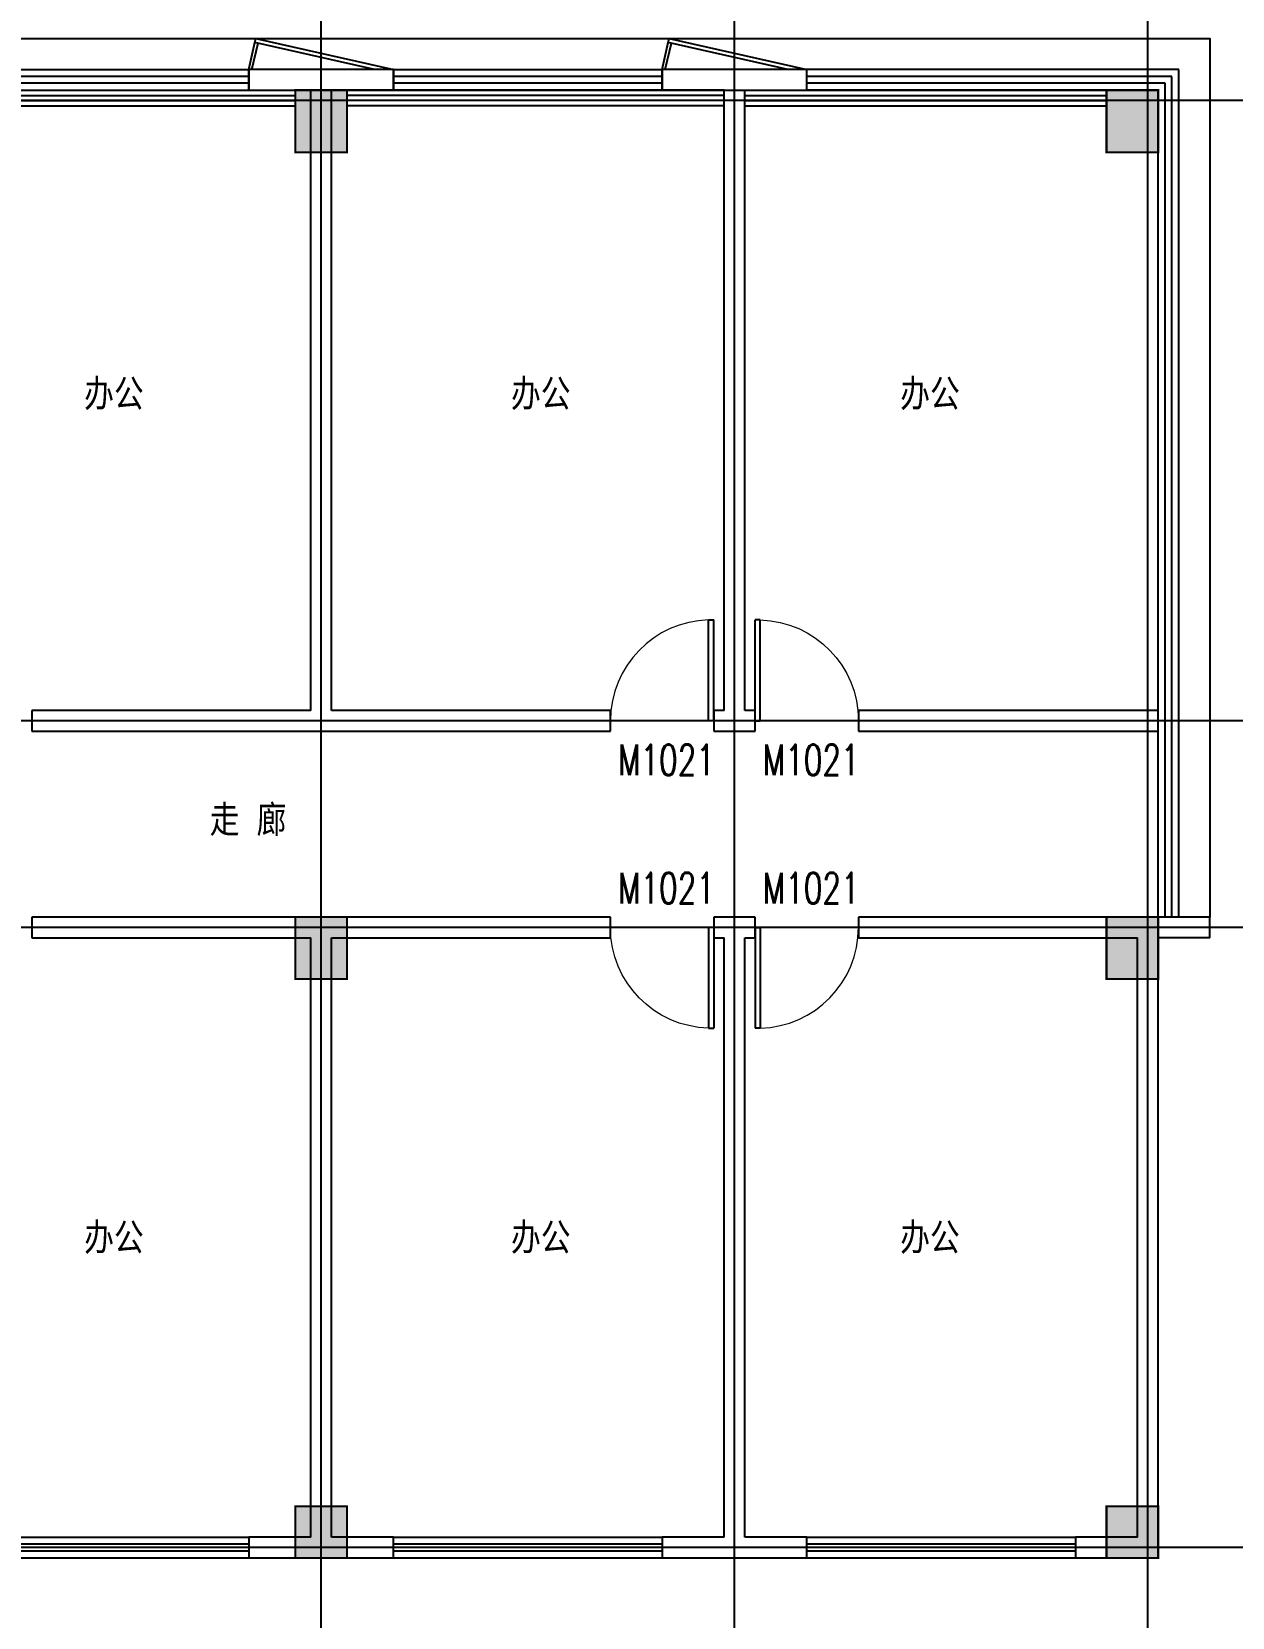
# Model space of a CAD drawing. Extents: x -6243262 to 3079315, y -2914302 to 172723.
# Drawn here: x -2459450 to -2447833, y -719076 to -703736 of the extents above; entities that cross this region are included whole.
import ezdxf

# ---------------------------------------------------------------- set-up
doc = ezdxf.new("R2010")
doc.units = 0
doc.header["$LTSCALE"] = 1000
for name, color, linetype in [('0-柱网', 2, 'Continuous'), ('0-铝板', 32, 'Continuous'), ('A-FLOR-OTHER1-ON', 253, 'Continuous'), ('CURTWALL', 4, 'Continuous'), ('DOTE', 24, 'Continuous'), ('PUB_TEXT', 7, 'Continuous'), ('STAIR', 2, 'Continuous'), ('WALL', 9, 'Continuous'), ('WINDOW', 4, 'Continuous'), ('WINDOW_TEXT', 7, 'Continuous')]:
    doc.layers.add(name, color=color, linetype=linetype)
doc.styles.add('-宋体', font='', dxfattribs={"width": 0.8})
doc.styles.add('_TCH_WINDOW', font='SIMPLEX', dxfattribs={"height": 3.5, "bigfont": 'GBCBIG'})
doc.styles.get('-宋体').set_extended_font_data('SimSun')

# ---------------------------------------------------------------- blocks, each defined once
blk = doc.blocks.new('1#柱网')
at = {"layer": '0-柱网'}
for points in [[(525855, 93967), (525855, 93367), (526355, 93367), (526355, 93967)], [(533705, 93967), (533705, 93367), (534205, 93367), (534205, 93967)], [(525855, 85967), (525855, 85367), (526355, 85367), (526355, 85967)], [(533705, 85967), (533705, 85367), (534205, 85367), (534205, 85967)], [(525855, 80267), (525855, 79767), (526355, 79767), (526355, 80267)], [(533705, 80267), (533705, 79767), (534205, 79767), (534205, 80267)]]:
    blk.add_hatch(color=0, dxfattribs=at).paths.add_polyline_path(points)
at = {"layer": '0-柱网', "color": 0, "const_width": 20}
for points in [[(525855, 93967), (525855, 93367), (526355, 93367), (526355, 93967), (525855, 93967)], [(533705, 93967), (533705, 93367), (534205, 93367), (534205, 93967), (533705, 93967)], [(525855, 85967), (525855, 85367), (526355, 85367), (526355, 85967), (525855, 85967)], [(533705, 85967), (533705, 85367), (534205, 85367), (534205, 85967), (533705, 85967)], [(525855, 80267), (525855, 79767), (526355, 79767), (526355, 80267), (525855, 80267)], [(533705, 80267), (533705, 79767), (534205, 79767), (534205, 80267), (533705, 80267)]]:
    blk.add_lwpolyline(points, dxfattribs=at)
blk = doc.blocks.new('A$C22252488')
at = {"layer": '0-铝板', "color": 0}
blk.add_lwpolyline([(1218, 0), (60, 261), (69, 300), (1400, 0)], dxfattribs=at)
at = {"layer": 'WINDOW', "color": 0}
for points in [[(0, 0), (60, 261)], [(31, 0), (90, 254)]]:
    blk.add_lwpolyline(points, dxfattribs=at)
blk = doc.blocks.new('01')
at = {"layer": 'A-FLOR-OTHER1-ON', "color": 0}
for points in [[(-11500, 150), (-7850, 150)], [(-11500, 0), (-7850, 0)], [(-3700, 150), (-7350, 150)], [(-3700, 0), (-7350, 0)], [(-3500, 150), (0, 150)], [(-3500, 0), (0, 0)]]:
    blk.add_lwpolyline(points, dxfattribs=at)
at = {"layer": 'STAIR', "color": 0}
for points in [[(-11500, 100), (-7850, 100)], [(-11500, 50), (-7850, 50)], [(-3700, 100), (-7350, 100)], [(-3700, 50), (-7350, 50)], [(-3500, 100), (0, 100)], [(-3500, 50), (0, 50)]]:
    blk.add_lwpolyline(points, dxfattribs=at)
blk = doc.blocks.new('$WINLIB2D$00000001')
at = {"color": 0}
for points in [[(-0.5, 0.5), (-0.5, -0.5)], [(-0.5, 0.5), (0.5, 0.5)], [(0.5, -0.5), (0.5, 0.5)], [(0.5, 0.1667), (-0.5, 0.1667)], [(0.5, -0.1667), (-0.5, -0.1667)], [(-0.5, -0.5), (0.5, -0.5)]]:
    blk.add_lwpolyline(points, dxfattribs=at)
blk = doc.blocks.new('$DorLib2D$00000001')
at = {"color": 0}
for p, q in [((0.45, 0.975), (0.5, 0.975)), ((0.45, 0), (0.45, 0.975)), ((0.5, 0), (0.5, 0.975)), ((0.5, 0), (0.45, 0))]:
    blk.add_line(p, q, dxfattribs=at)
at = {"color": 0, "lineweight": 13}
blk.add_arc((0.475, 0), 0.975, 91.4693, 180, dxfattribs=at)

msp = doc.modelspace()

# ---------------------------------------------------------------- linework, layer by layer
at = {"layer": '0-铝板'}
msp.add_lwpolyline([(-2483550.4, -703801.6), (-2448050.4, -703801.6), (-2448050.4, -712301.6)], dxfattribs=at)
at = {"layer": 'CURTWALL'}
for p, q in [((-2448350.4, -704101.6), (-2451950.4, -704101.6)), ((-2448350.4, -712301.6), (-2448350.4, -704101.6)), ((-2448417, -704168.2), (-2451950.4, -704168.2)), ((-2448483.7, -704234.9), (-2451950.4, -704234.9)), ((-2448483.7, -712301.6), (-2448483.7, -704234.9)), ((-2448417, -712301.6), (-2448417, -704168.2)), ((-2448550.4, -704301.6), (-2451950.4, -704301.6)), ((-2448550.4, -712301.6), (-2448550.4, -704301.6))]:
    msp.add_line(p, q, dxfattribs=at)
at = {"layer": 'DOTE'}
for p, q in [((-2456650.4, -721001.6), (-2456650.4, -700301.6)), ((-2452650.4, -721001.6), (-2452650.4, -700301.6)), ((-2448650.4, -721001.6), (-2448650.4, -700301.6)), ((-2447550.4, -704401.6), (-2489750.4, -704401.6)), ((-2447550.4, -710401.6), (-2489750.4, -710401.6)), ((-2447550.4, -712401.6), (-2489750.4, -712401.6)), ((-2447550.4, -718401.6), (-2489750.4, -718401.6))]:
    msp.add_line(p, q, dxfattribs=at)
at = {"layer": 'WALL'}
for p, q in [((-2455950.4, -704101.6), (-2457350.4, -704101.6)), ((-2457350.4, -704101.6), (-2457350.4, -704301.6)), ((-2455950.4, -704301.6), (-2455950.4, -704101.6)), ((-2451950.4, -704101.6), (-2453350.4, -704101.6)), ((-2453350.4, -704101.6), (-2453350.4, -704301.6)), ((-2451950.4, -704301.6), (-2451950.4, -704101.6)), ((-2457350.4, -704301.6), (-2455950.4, -704301.6)), ((-2456750.4, -710301.6), (-2456750.4, -704301.6)), ((-2456750.4, -704301.6), (-2456550.4, -704301.6)), ((-2456550.4, -710301.6), (-2456550.4, -704301.6)), ((-2453350.4, -704301.6), (-2451950.4, -704301.6)), ((-2452750.4, -710301.6), (-2452750.4, -704301.6)), ((-2452750.4, -704301.6), (-2452550.4, -704301.6)), ((-2452550.4, -710301.6), (-2452550.4, -704301.6)), ((-2456750.4, -710301.6), (-2459450.4, -710301.6)), ((-2459450.4, -710301.6), (-2459450.4, -710501.6)), ((-2453850.4, -710301.6), (-2456550.4, -710301.6)), ((-2453850.4, -710501.6), (-2453850.4, -710301.6)), ((-2452750.4, -710301.6), (-2452850.4, -710301.6)), ((-2452850.4, -710301.6), (-2452850.4, -710501.6)), ((-2452450.4, -710301.6), (-2452550.4, -710301.6)), ((-2452450.4, -710501.6), (-2452450.4, -710301.6)), ((-2448550.4, -710301.6), (-2451450.4, -710301.6)), ((-2451450.4, -710301.6), (-2451450.4, -710501.6)), ((-2448550.4, -710501.6), (-2448550.4, -710301.6)), ((-2459450.4, -710501.6), (-2456650.4, -710501.6)), ((-2456650.4, -710501.6), (-2453850.4, -710501.6)), ((-2452850.4, -710501.6), (-2452650.4, -710501.6)), ((-2452650.4, -710501.6), (-2452450.4, -710501.6)), ((-2451450.4, -710501.6), (-2448550.4, -710501.6)), ((-2456650.4, -712301.6), (-2459450.4, -712301.6)), ((-2459450.4, -712301.6), (-2459450.4, -712501.6)), ((-2453850.4, -712301.6), (-2456650.4, -712301.6)), ((-2453850.4, -712501.6), (-2453850.4, -712301.6)), ((-2452650.4, -712301.6), (-2452850.4, -712301.6)), ((-2452850.4, -712301.6), (-2452850.4, -712501.6)), ((-2452450.4, -712301.6), (-2452650.4, -712301.6)), ((-2452450.4, -712501.6), (-2452450.4, -712301.6)), ((-2448650.4, -712301.6), (-2451450.4, -712301.6)), ((-2451450.4, -712301.6), (-2451450.4, -712501.6)), ((-2448450.4, -712301.6), (-2448650.4, -712301.6)), ((-2448050.4, -712301.6), (-2448450.4, -712301.6)), ((-2448050.4, -712501.6), (-2448050.4, -712301.6)), ((-2459450.4, -712501.6), (-2456750.4, -712501.6)), ((-2456750.4, -718301.6), (-2456750.4, -712501.6)), ((-2456550.4, -718301.6), (-2456550.4, -712501.6)), ((-2456550.4, -712501.6), (-2453850.4, -712501.6)), ((-2452850.4, -712501.6), (-2452750.4, -712501.6)), ((-2452750.4, -718301.6), (-2452750.4, -712501.6)), ((-2452550.4, -718301.6), (-2452550.4, -712501.6)), ((-2452550.4, -712501.6), (-2452450.4, -712501.6)), ((-2451450.4, -712501.6), (-2448750.4, -712501.6)), ((-2448750.4, -718301.6), (-2448750.4, -712501.6)), ((-2448550.4, -718501.6), (-2448550.4, -712501.6)), ((-2448450.4, -712501.6), (-2448550.4, -712501.6)), ((-2448050.4, -712501.6), (-2448450.4, -712501.6)), ((-2456750.4, -718301.6), (-2457350.4, -718301.6)), ((-2457350.4, -718301.6), (-2457350.4, -718501.6)), ((-2455950.4, -718301.6), (-2456550.4, -718301.6)), ((-2455950.4, -718501.6), (-2455950.4, -718301.6)), ((-2452750.4, -718301.6), (-2453350.4, -718301.6)), ((-2453350.4, -718301.6), (-2453350.4, -718501.6)), ((-2451950.4, -718301.6), (-2452550.4, -718301.6)), ((-2451950.4, -718501.6), (-2451950.4, -718301.6)), ((-2448750.4, -718301.6), (-2449350.4, -718301.6)), ((-2449350.4, -718301.6), (-2449350.4, -718501.6)), ((-2457350.4, -718501.6), (-2456650.4, -718501.6)), ((-2456650.4, -718501.6), (-2455950.4, -718501.6)), ((-2453350.4, -718501.6), (-2452650.4, -718501.6)), ((-2452650.4, -718501.6), (-2451950.4, -718501.6)), ((-2449350.4, -718501.6), (-2448550.4, -718501.6))]:
    msp.add_line(p, q, dxfattribs=at)

# ---------------------------------------------------------------- block references
at = {"color": 8}
msp.add_blockref('01', (-2449050.4, -704451.6), dxfattribs=at)
at = {"layer": '0-柱网'}
msp.add_blockref('1#柱网', (-2982755.4, -798268.8), dxfattribs=at)
at = {"layer": '0-铝板', "color": 8}
for p in [(-2457350.4, -704101.6), (-2453350.4, -704101.6)]:
    msp.add_blockref('A$C22252488', p, dxfattribs=at)
at = {"layer": 'WINDOW', "xscale": -2600, "zscale": -2600, "rotation": 180}
for p, yscale in [((-2458650.4, -704201.6), -200), ((-2454650.4, -704201.6), -200), ((-2458650.4, -718401.6), 200), ((-2454650.4, -718401.6), 200), ((-2450650.4, -718401.6), 200)]:
    msp.add_blockref('$WINLIB2D$00000001', p, dxfattribs=dict(at, yscale=yscale))
at = {"layer": 'WINDOW'}
ref = msp.add_blockref('$DorLib2D$00000001', (-2453350.4, -710401.6), dxfattribs=dict(at, xscale=-1000, yscale=-1000, zscale=-1000, rotation=180))
ref.add_attrib('A', 'M1021', (-2453775.4, -710930.2), dxfattribs={"layer": 'WINDOW_TEXT', "height": 297.5, "style": '_TCH_WINDOW', "width": 0.705882})
ref = msp.add_blockref('$DorLib2D$00000001', (-2451950.4, -710401.6), dxfattribs=dict(at, xscale=1000, yscale=-1000, zscale=1000, rotation=180))
ref.add_attrib('A', 'M1021', (-2452375.4, -710930.2), dxfattribs={"layer": 'WINDOW_TEXT', "height": 297.5, "style": '_TCH_WINDOW', "width": 0.705882})
ref = msp.add_blockref('$DorLib2D$00000001', (-2453350.4, -712401.6), dxfattribs=dict(at, xscale=-1000, yscale=1000, zscale=-1000, rotation=180))
ref.add_attrib('A', 'M1021', (-2453775.4, -712170.4), dxfattribs={"layer": 'WINDOW_TEXT', "height": 297.5, "style": '_TCH_WINDOW', "width": 0.705882})
ref = msp.add_blockref('$DorLib2D$00000001', (-2451950.4, -712401.6), dxfattribs=dict(at, xscale=1000, yscale=1000, zscale=1000, rotation=180))
ref.add_attrib('A', 'M1021', (-2452375.4, -712170.4), dxfattribs={"layer": 'WINDOW_TEXT', "height": 297.5, "style": '_TCH_WINDOW', "width": 0.705882})

# ---------------------------------------------------------------- texts
at = {"layer": 'PUB_TEXT', "style": '-宋体', "width": 0.8}
for s, height, p in [('办公', 264.35, (-2458943.6, -707367)), ('办公', 264.35, (-2454813, -707367)), ('办公', 264.35, (-2451047.3, -707367)), ('走', 264.3, (-2457728.1, -711487.7)), ('廊', 264.3, (-2457274.5, -711487.7)), ('办公', 264.35, (-2458943.6, -715530)), ('办公', 264.35, (-2454813, -715530)), ('办公', 264.35, (-2451047.3, -715530))]:
    msp.add_text(s, height=height, dxfattribs=at).set_placement(p)

doc.saveas('drawing.dxf')
